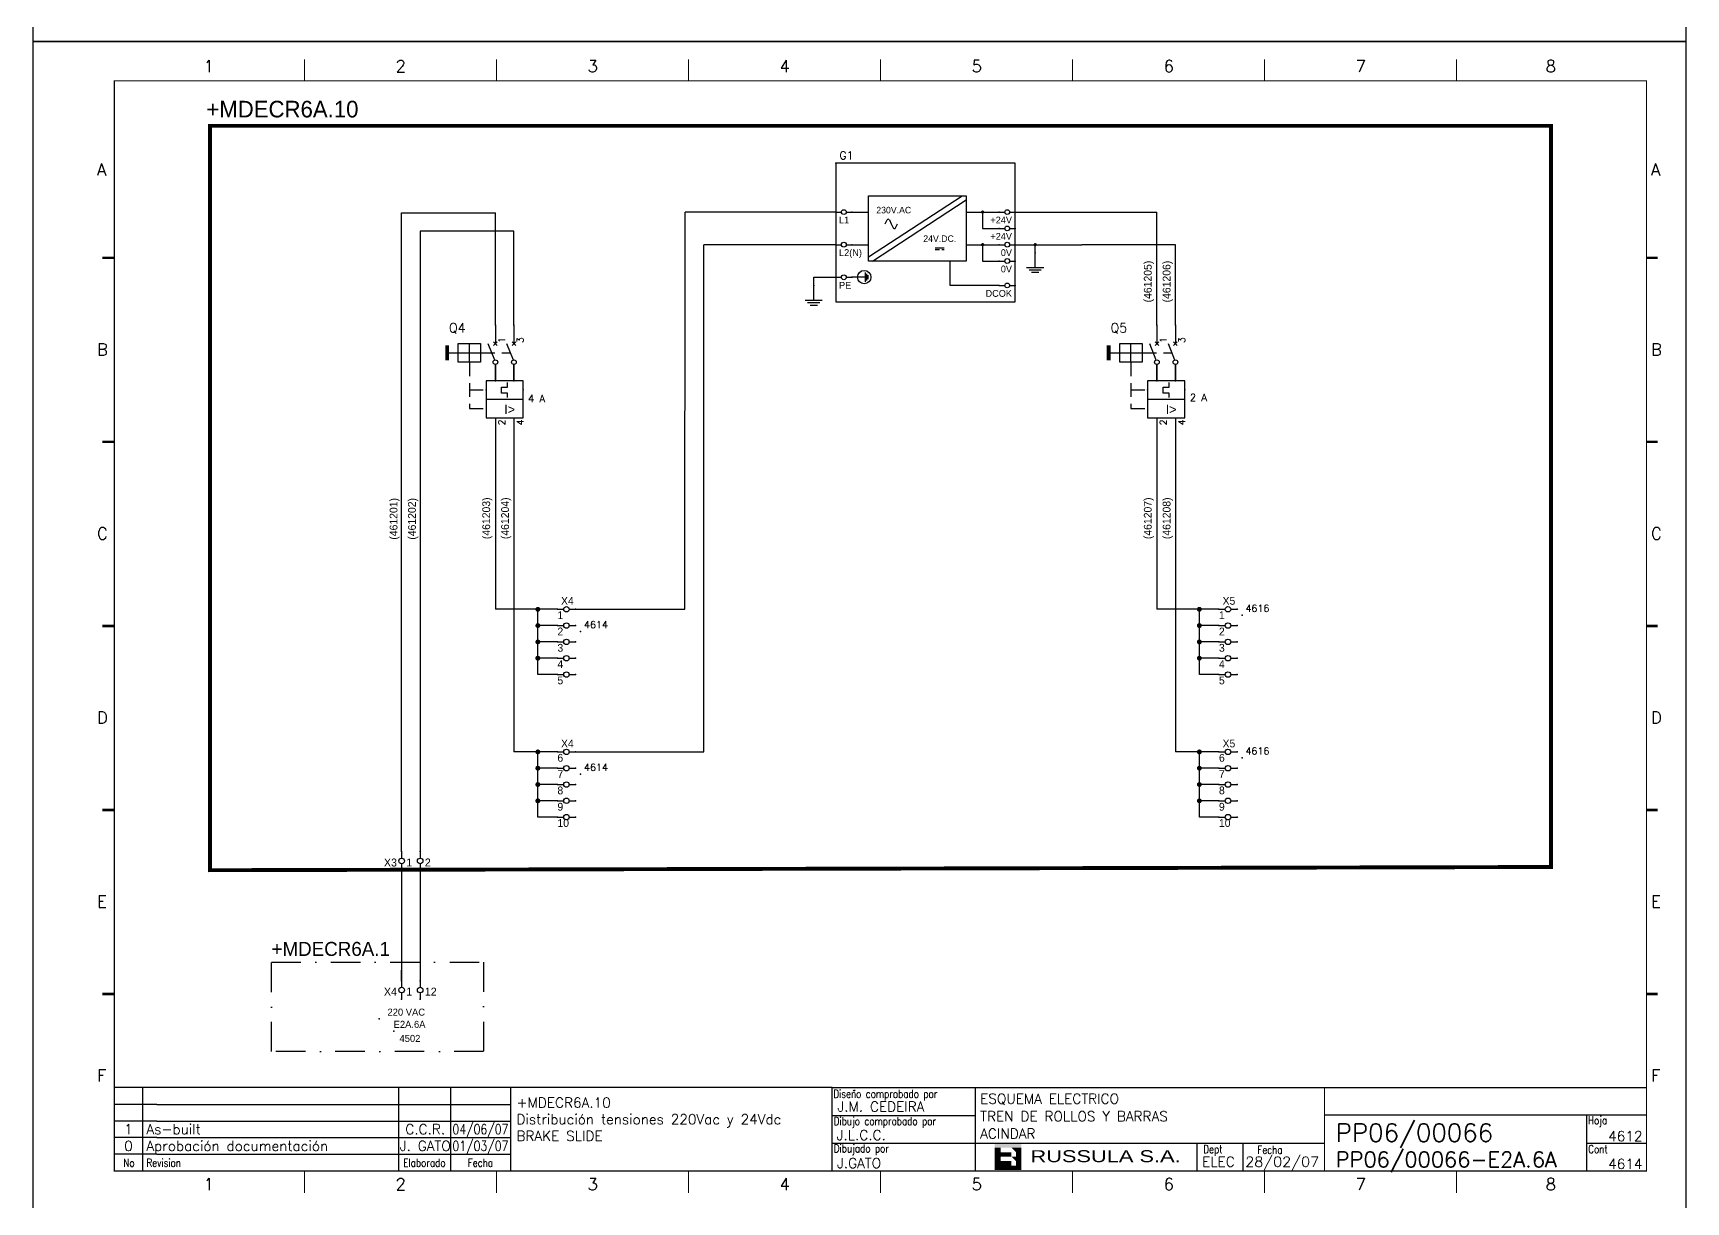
# Model space of a CAD drawing. Extents: x -275 to 145, y -1951 to 425.
# Drawn here: x -275.1 to 144.9, y -166.7 to 130.3 of the extents above; entities that cross this region are included whole.
import ezdxf
from ezdxf.enums import TextEntityAlignment as Align

# ---------------------------------------------------------------- set-up
doc = ezdxf.new("R2010")
doc.units = 0
doc.header["$LTSCALE"] = 15
doc.header["$MEASUREMENT"] = 0
doc.header["$PDSIZE"] = 2
doc.linetypes.add('DASHDOT', pattern=[1, 0.5, -0.25, 0, -0.25])
doc.linetypes.add('HIDDEN', pattern=[0.375, 0.25, -0.125])
for name, color, linetype in [('1', 7, 'Continuous'), ('10', 5, 'Continuous'), ('102', 7, 'Continuous'), ('2', 7, 'Continuous'), ('4', 7, 'HIDDEN'), ('8', 1, 'Continuous'), ('9', 6, 'Continuous'), ('DIBUJO', 7, 'Continuous')]:
    doc.layers.add(name, color=color, linetype=linetype)
doc.styles.add('HELVETICA', font='HELV.SHX')
doc.styles.add('LABEL', font='SIMPLEX', dxfattribs={"width": 0.8, "height": 4})
doc.styles.add('ROMANS', font='ROMANS.shx', dxfattribs={"width": 0.8, "oblique": 15})

# ---------------------------------------------------------------- blocks, each defined once
blk = doc.blocks.new('NOD')
at = {"color": 0, "linetype": 'ByBlock'}
blk.add_point((0, 0), dxfattribs=at)
at = {"color": 0, "linetype": 'ByBlock', "flags": 1}
blk.add_attdef('PINNR', (2, -2), '', height=1.8, dxfattribs=at)
blk = doc.blocks.new('$021501')
at = {"layer": '2'}
for p, q in [((0, -6), (0, 0)), ((-3.5, -6), (3.5, -6)), ((-2.5, -7), (2.5, -7)), ((-1.5, -8), (1.5, -8))]:
    blk.add_line(p, q, dxfattribs=at)
blk.add_blockref('NOD', (0, 0), dxfattribs=at)
blk = doc.blocks.new('$$PLR12C')
for p, q in [((-2.5, 0), (-0.75, 0)), ((0.75, 0), (2.5, 0))]:
    blk.add_line(p, q)
at = {"layer": '2'}
blk.add_circle((0, 0), 0.75, dxfattribs=at)
for p in [(-2.5, 0), (2.5, 0)]:
    blk.add_blockref('NOD', p, dxfattribs=at)
at = {"layer": '8'}
blk.add_attdef('*A', text='', height=2.15, dxfattribs=at).set_placement((1.5, -3.575), align=Align.RIGHT)
at = {"layer": '9'}
blk.add_attdef('ID', text='', height=2.15, dxfattribs=at).set_placement((1.5, 1.25), align=Align.RIGHT)
blk = doc.blocks.new('$$PLL21C')
for p, q in [((-2.5, 0), (-0.75, 0)), ((0.75, 0), (2.5, 0))]:
    blk.add_line(p, q)
at = {"layer": '2'}
blk.add_circle((0, 0), 0.75, dxfattribs=at)
for p in [(-2.5, 0), (2.5, 0)]:
    blk.add_blockref('NOD', p, dxfattribs=at)
at = {"layer": '8'}
blk.add_attdef('*A', (-1.5, -3.575), '', height=2.15, dxfattribs=at)
at = {"layer": '9'}
blk.add_attdef('ID', (-1.5, 1.25), '', height=2.15, dxfattribs=at)
blk = doc.blocks.new('$021503')
at = {"layer": '2'}
for p, q in [((0, -10), (0, 0)), ((-3.5, -10), (3.5, -10)), ((-2.5, -11), (2.5, -11)), ((-1.5, -12), (1.5, -12))]:
    blk.add_line(p, q, dxfattribs=at)
blk.add_circle((0, -9), 5, dxfattribs=at)
blk.add_blockref('NOD', (0, 0), dxfattribs=at)
blk = doc.blocks.new('$020406')
at = {"layer": '2'}
for p, q in [((-5, 0), (-3.4, 3.2)), ((-1.6, 3.2), (0, 0)), ((0, 0), (1.6, -3.2)), ((3.4, -3.2), (5, 0))]:
    blk.add_line(p, q, dxfattribs=at)
for centre, start, end in [((-2.5, 2.8), 26.5651, 153.4349), ((2.5, -2.8), 206.5651, 333.4349)]:
    blk.add_arc(centre, 1, start, end, dxfattribs=at)
blk = doc.blocks.new('$020203')
at = {"layer": '2'}
blk.add_line((-3.75, 0), (3.75, 0), dxfattribs=at)
at = {"layer": '4'}
blk.add_line((-3.75, -1.5), (3.75, -1.5), dxfattribs=at)
blk = doc.blocks.new('$PP313')
at = {"layer": '2'}
blk.add_blockref('NOD', (0, 0), dxfattribs=at)
at = {"layer": '8'}
blk.add_attdef('1A', (1, -3.325), '', height=2.15, dxfattribs=at)
at = {"layer": '9'}
blk.add_attdef('ID', (1, 1), '', height=2.15, dxfattribs=at)
blk = doc.blocks.new('T1')
for p, q in [((156.28, 167.9), (156.28, 172.26)), ((161.28, 167.9), (161.28, 172.26)), ((156.28, 157.9), (156.28, 152.9)), ((161.28, 157.9), (161.28, 152.9))]:
    blk.add_line(p, q)
for p in [(153.78, 165.4), (163.78, 165.4)]:
    blk.add_point(p)
at = {"layer": '102'}
for p, q in [((156.28, 182.9), (156.28, 177.9)), ((161.28, 182.9), (161.28, 177.9)), ((154.28, 177.9), (156.04, 173.48)), ((159.28, 177.9), (161.04, 173.48)), ((156.28, 172.28), (156.28, 167.9)), ((161.28, 172.28), (161.28, 167.9)), ((163.78, 167.9), (153.78, 167.9)), ((153.78, 167.9), (153.78, 162.9)), ((157.96, 166.18), (159.56, 166.18)), ((157.96, 164.58), (157.96, 166.18)), ((159.56, 166.18), (159.56, 167.4)), ((163.78, 162.9), (163.78, 167.9)), ((153.78, 162.9), (163.78, 162.9)), ((153.78, 162.9), (153.78, 157.9)), ((159.56, 164.58), (157.96, 164.58)), ((159.56, 163.4), (159.56, 164.58)), ((163.78, 157.9), (163.78, 162.9)), ((153.78, 157.9), (163.78, 157.9))]:
    blk.add_line(p, q, dxfattribs=at)
for centre in [(156.28, 172.9), (161.28, 172.9)]:
    blk.add_circle(centre, 0.625, dxfattribs=at)
for p in [(155.28, 175.4), (160.28, 175.4)]:
    blk.add_point(p, dxfattribs=at)
at = {"layer": '2', "linetype": 'HIDDEN'}
for p, q in [((152.41, 175.4), (160.28, 175.4)), ((149.28, 172.9), (149.28, 160.4)), ((149.28, 165.4), (153.78, 165.4)), ((149.28, 160.4), (153.78, 160.4))]:
    blk.add_line(p, q, dxfattribs=at)
at = {"layer": '2'}
blk.add_trace([(143.78, 177.4), (142.78, 177.4), (143.78, 173.4), (142.78, 173.4)], dxfattribs=at)
at = {"layer": 'DIBUJO'}
for p, q in [((156.78, 178.4), (155.78, 177.4)), ((155.78, 178.4), (156.78, 177.4)), ((160.78, 178.4), (161.78, 177.4)), ((161.78, 178.4), (160.78, 177.4)), ((143.78, 175.4), (152.28, 175.4)), ((146.28, 172.9), (146.28, 177.9)), ((146.28, 177.9), (152.28, 177.9)), ((149.28, 172.9), (149.28, 177.9)), ((152.28, 177.9), (152.28, 172.9)), ((152.28, 172.9), (146.28, 172.9))]:
    blk.add_line(p, q, dxfattribs=at)
at = {"layer": '2'}
for p in [(156.28, 182.9), (161.28, 182.9), (156.28, 167.9), (161.28, 167.9)]:
    blk.add_blockref('NOD', p, dxfattribs=at)
at = {"layer": '102'}
blk.add_text('I>', height=2.52, dxfattribs=at).set_placement((160.11, 158.91), align=Align.CENTER)
at = {"layer": 'DIBUJO', "color": 1, "style": 'ROMANS'}
for s, p in [('1', (158.88, 178.08)), ('3', (163.88, 178.08)), ('2', (158.88, 155.89)), ('4', (163.88, 155.89))]:
    blk.add_text(s, height=1.8, rotation=90, dxfattribs=at).set_placement(p)
at = {"layer": 'DIBUJO', "color": 6, "style": 'ROMANS'}
blk.add_attdef('REFERENCIA', (143.78, 180.9), '', height=1.8, dxfattribs=at)
at = {"layer": 'DIBUJO', "color": 6, "style": 'ROMANS', "width": 0.8}
blk.add_attdef('REGULACION', (164.78, 164.4), '', height=1.8, dxfattribs=at)
blk = doc.blocks.new('$$PLD12C')
for p, q in [((0, 2.5), (0, 0.75)), ((0, -0.75), (0, -2.5))]:
    blk.add_line(p, q)
at = {"layer": '2'}
blk.add_circle((0, 0), 0.75, dxfattribs=at)
for p in [(0, 2.5), (0, -2.5)]:
    blk.add_blockref('NOD', p, dxfattribs=at)
at = {"layer": '8'}
blk.add_attdef('*A', (1.25, -1.5), '', height=2.15, dxfattribs=at)
at = {"layer": '9'}
blk.add_attdef('ID', text='', height=2.15, dxfattribs=at).set_placement((-1.25, -1.5), align=Align.RIGHT)
blk = doc.blocks.new('newcajec')
at = {"layer": '1'}
for p, q in [((179.4, 20.85), (0.13, 20.85)), ((7, 20.85), (7, 0)), ((71, 20.85), (71, 0)), ((84, 20.85), (84, 0.09)), ((99, 20.85), (99, 0)), ((215.2, 20.8), (215.2, 0)), ((10.6, 16.64), (0, 16.64)), ((10.6, 16.64), (99, 16.64)), ((184.64, 20.18), (184.81, 20.01)), ((184.81, 20.01), (185.18, 20.25)), ((10.6, 12.48), (0, 12.48)), ((10.6, 12.48), (99, 12.48)), ((179.4, 13.87), (215.2, 13.87)), ((368, 14.06), (368, 0)), ((10.6, 8.32), (0, 8.32)), ((10.6, 8.32), (99, 8.32)), ((10.6, 4.16), (0, 4.16)), ((10.6, 4.16), (99, 4.16)), ((179.4, 6.93), (267.63, 6.93)), ((267.63, 6.93), (302.5, 6.93)), ((270.63, 6.91), (270.63, 0)), ((282.07, 6.93), (282.07, 0)), ((368, 6.93), (383, 6.93))]:
    blk.add_line(p, q, dxfattribs=at)
for points in [[(47.5, 272.5, 0.3, 0.3, 0), (47.5, 277.91, 0.3, 0.3, 0)], [(95.5, 272.5, 0.3, 0.3, 0), (95.5, 277.91, 0.3, 0.3, 0)], [(143.5, 272.5, 0.3, 0.3, 0), (143.5, 277.91, 0.3, 0.3, 0)], [(191.5, 272.5, 0.3, 0.3, 0), (191.5, 277.91, 0.3, 0.3, 0)], [(239.5, 272.5, 0.3, 0.3, 0), (239.5, 277.91, 0.3, 0.3, 0)], [(287.5, 272.5, 0.3, 0.3, 0), (287.5, 277.91, 0.3, 0.3, 0)], [(335.5, 272.5, 0.3, 0.3, 0), (335.5, 277.91, 0.3, 0.3, 0)], [(-2.99, 228.23, 0.6, 0.6, 0), (-0.18, 228.23, 0.6, 0.6, 0)], [(383.01, 228.23, 0.6, 0.6, 0), (385.82, 228.23, 0.6, 0.6, 0)], [(-2.99, 182.23, 0.6, 0.6, 0), (-0.18, 182.23, 0.6, 0.6, 0)], [(383.01, 182.23, 0.6, 0.6, 0), (385.82, 182.23, 0.6, 0.6, 0)], [(-2.99, 136.23, 0.6, 0.6, 0), (-0.18, 136.23, 0.6, 0.6, 0)], [(383.01, 136.23, 0.6, 0.6, 0), (385.82, 136.23, 0.6, 0.6, 0)], [(-2.99, 90.23, 0.6, 0.6, 0), (-0.18, 90.23, 0.6, 0.6, 0)], [(383.01, 90.23, 0.6, 0.6, 0), (385.82, 90.23, 0.6, 0.6, 0)], [(-2.99, 44.23, 0.6, 0.6, 0), (-0.18, 44.23, 0.6, 0.6, 0)], [(383.01, 44.23, 0.6, 0.6, 0), (385.82, 44.23, 0.6, 0.6, 0)], [(383, 20.8, 0.3, 0.3, 0), (179.4, 20.8, 0.3, 0.3, 0), (179.4, 0, 0.3, 0.3, 0)], [(302.5, 20.8, 0.3, 0.3, 0), (302.5, 0, 0.3, 0.3, 0)], [(302.5, 14, 0.3, 0.3, 0), (383, 14, 0.3, 0.3, 0)], [(47.5, -5.5, 0.3, 0.3, 0), (47.5, -0.09, 0.3, 0.3, 0)], [(95.5, -5.5, 0.3, 0.3, 0), (95.5, -0.09, 0.3, 0.3, 0)], [(143.5, -5.5, 0.3, 0.3, 0), (143.5, -0.09, 0.3, 0.3, 0)], [(191.5, -5.5, 0.3, 0.3, 0), (191.5, -0.09, 0.3, 0.3, 0)], [(239.5, -5.5, 0.3, 0.3, 0), (239.5, -0.09, 0.3, 0.3, 0)], [(287.5, -5.5, 0.3, 0.3, 0), (287.5, -0.09, 0.3, 0.3, 0)], [(335.5, -5.5, 0.3, 0.3, 0), (335.5, -0.09, 0.3, 0.3, 0)]]:
    blk.add_lwpolyline(points, format="xyseb", dxfattribs=at)
at = {"layer": '1', "const_width": 0.3}
blk.add_lwpolyline([(0, 0), (0, 272.5), (383, 272.5), (383, 0)], close=True, dxfattribs=at)
at = {"layer": '2', "color": 14}
for p, q in [((221.42, 4.69), (221.42, 5.81)), ((221.42, 2.47), (221.42, 3.58))]:
    blk.add_line(p, q, dxfattribs=at)
for points in [[(220.05, 5.81), (220.05, 6.92), (226.74, 5.81), (226.74, 6.92)], [(221.42, 2.47), (220.05, 2.47), (221.42, 5.81), (220.05, 5.81)], [(221.42, 4.69), (224.25, 4.69), (221.42, 3.58), (224.25, 3.58)], [(224.25, 5.81), (225.37, 5.81), (225.37, 4.69)], [(225.37, 5.81), (226.74, 5.81), (225.37, 1.35), (226.74, 1.35)], [(224.25, 0.24), (224.25, 2.47), (220.05, 0.24), (220.05, 2.47)], [(224.25, 3.58), (225.37, 3.58), (225.37, 2.47)], [(226.74, 1.35), (226.74, 0.24), (224.25, 1.35), (224.25, 0.24)]]:
    blk.add_solid(points, dxfattribs=at)
at = {"layer": '1', "style": 'ROMANS'}
for s, p in [('1', (22.29, 274.68)), ('2', (70.29, 274.68)), ('3', (118.29, 274.68)), ('4', (166.29, 274.68)), ('5', (214.29, 274.68)), ('6', (262.29, 274.68)), ('7', (310.29, 274.68)), ('8', (357.79, 274.68)), ('A', (-4.37, 248.84)), ('A', (384.13, 248.84)), ('B', (-4.37, 203.84)), ('B', (384.13, 203.84)), ('C', (-4.37, 157.84)), ('C', (384.13, 157.84)), ('D', (-4.37, 111.84)), ('D', (384.13, 111.84)), ('E', (-4.37, 65.84)), ('E', (384.13, 65.84)), ('F', (-4.37, 22.34)), ('F', (384.13, 22.34)), ('1', (22.29, -4.82)), ('2', (70.29, -4.82)), ('3', (118.29, -4.82)), ('4', (166.29, -4.82)), ('5', (214.29, -4.82)), ('6', (262.29, -4.82)), ('7', (310.29, -4.82)), ('8', (357.79, -4.82))]:
    blk.add_text(s, height=3, dxfattribs=at).set_placement(p)
at = {"layer": '1', "style": 'LABEL', "width": 0.8}
for s, p in [('Diseno comprobado por', (179.73, 18.27)), ('Dibujo comprobado por', (179.81, 11.47)), ('Hoja', (368.38, 11.66)), ('Dibujado por', (179.83, 4.64)), ('Fecha', (285.71, 4.3)), ('Cont', (368.43, 4.46)), ('No', (2.23, 1.05)), ('Revision', (8, 1.05))]:
    blk.add_text(s, height=2, dxfattribs=at).set_placement(p)
for s, p in [('Dept', (274.61, 4.44)), ('Elaborado', (77.5, 1.05)), ('Fecha', (91.5, 1.05))]:
    blk.add_text(s, height=2, dxfattribs=at).set_placement(p, align=Align.CENTER)
at = {"layer": '10', "style": 'ROMANS'}
for tag, p in [('REV41', (3.5, 18.74)), ('REV43', (77.7, 18.74)), ('REV31', (3.5, 14.58)), ('REV33', (77.7, 14.58)), ('REV21', (3.5, 10.42)), ('REV23', (77.7, 10.42)), ('REV11', (3.5, 6.27)), ('REV13', (77.7, 6.27))]:
    blk.add_attdef(tag, text='', height=2.5, dxfattribs=at).set_placement(p, align=Align.MIDDLE)
for tag, p, height in [('REV42', (8, 17.49), 2.5), ('SHEETNAME1', (100.5, 15.83), 2.5), ('DESIGNCHECK', (180.74, 14.83), 2.5), ('DOCUMENTTYPE', (216.43, 16.8), 2.5), ('NOTA', (305.32, 15.8), 3), ('REV32', (8, 13.33), 2.5), ('SHEETNAME2', (100.5, 11.67), 2.5), ('OBJECT', (216.43, 12.4), 2.5), ('REV22', (8, 9.17), 2.5), ('SHEETNAME3', (100.5, 7.51), 2.5), ('DRAWINGCHECK', (180.53, 7.71), 2.5), ('CUSTOMER', (216.43, 8.08), 2.5), ('ORDER', (305.32, 7.3), 4.5), ('REV12', (8, 5.01), 2.5), ('SHEETNAME4', (100.5, 3.35), 2.5), ('DOCUMENT_ID', (305.32, 0.93), 4.4), ('USER', (180.63, 0.71), 2.5), ('DEPARTMENT', (271.93, 1.05), 2.5)]:
    blk.add_attdef(tag, p, '', height=height, dxfattribs=at)
for tag, width, p, p2 in [('REV44', 1.221199, (84.53, 17.49), (98.48, 17.49)), ('REV34', 1.221199, (84.53, 13.33), (98.48, 13.33)), ('REV24', 1.221199, (84.53, 9.17), (98.48, 9.17)), ('REV14', 1.221199, (84.53, 5.01), (98.48, 5.01)), ('CREATED2', 7.039915, (282.71, 1.05), (301.14, 1.05))]:
    blk.add_attdef(tag, text='', height=2.5, dxfattribs=dict(at, width=width)).set_placement(p, p2, align=Align.FIT)
for tag, p in [('SHEET', (382, 7.43)), ('NEXTSHEET', (382, 0.5))]:
    blk.add_attdef(tag, text='', height=2.5, dxfattribs=at).set_placement(p, align=Align.RIGHT)
at = {"layer": 'DIBUJO', "color": 14, "style": 'HELVETICA', "width": 1.3}
blk.add_text('RUSSULA S.A.', height=3, dxfattribs=at).set_placement((229, 2.19))

msp = doc.modelspace()

# ---------------------------------------------------------------- linework, layer by layer
for p, q in [((-71.08, 97.21), (-71.08, 61.98)), ((-25.49, 97.21), (-71.08, 97.21)), ((-25.49, 61.98), (-25.49, 97.21)), ((-62.79, 72.34), (-62.79, 88.92)), ((-62.79, 73.38), (-38.96, 88.92)), ((-62.79, 88.92), (-37.93, 88.92)), ((-37.93, 88.92), (-37.93, 72.34)), ((-66.94, 84.78), (-62.79, 84.78)), ((-61.76, 72.34), (-37.93, 87.89)), ((-37.93, 84.78), (-29.64, 84.78)), ((-33.78, 84.78), (-33.78, 80.63)), ((-33.78, 80.63), (-29.64, 80.63)), ((-66.94, 76.49), (-62.79, 76.49)), ((-37.93, 76.49), (-29.64, 76.49)), ((-33.78, 76.49), (-33.78, 72.34)), ((-20.43, 72.37), (-20.43, 76.51)), ((-37.93, 72.34), (-62.79, 72.34)), ((-42.07, 66.13), (-42.07, 72.34)), ((-33.78, 72.34), (-29.64, 72.34)), ((-76.71, 68.2), (-71.08, 68.2)), ((-76.71, 64.05), (-76.71, 68.2)), ((-29.64, 66.13), (-42.07, 66.13)), ((-71.08, 61.98), (-25.49, 61.98)), ((-181.43, -82.45), (-181.43, -110.54)), ((-176.71, -82.45), (-176.71, -110.54)), ((-181.43, -110.54), (-181.43, -107.87))]:
    msp.add_line(p, q)
at = {"color": 0}
for p, q in [((-181.43, 84.61), (-157.6, 84.61)), ((-71.08, 84.78), (-109.36, 84.78)), ((-25.52, 84.78), (-13.34, 84.78)), ((-13.34, 84.78), (10.49, 84.78)), ((-176.71, 79.89), (-176.71, -77.74)), ((-152.89, 79.89), (-176.71, 79.89)), ((-71.08, 76.49), (-104.65, 76.49)), ((-25.52, 76.49), (-8.62, 76.49)), ((15.2, 76.49), (-8.62, 76.49)), ((-146.81, -32.73), (-146.81, -16.15)), ((21.28, -32.73), (21.28, -16.15))]:
    msp.add_line(p, q, dxfattribs=at)
for points in [[(-33.99, 84.78, 0.414, 0.414, 1), (-33.58, 84.78, 0.414, 0.414, 1)], [(-33.99, 76.49, 0.414, 0.414, 1), (-33.58, 76.49, 0.414, 0.414, 1)]]:
    msp.add_lwpolyline(points, format="xyseb", close=True)
at = {"const_width": 0.414}
msp.add_lwpolyline([(-20.63, 76.49, 1), (-20.22, 76.49, 1)], format="xyb", close=True, dxfattribs=at)
at = {"layer": '102'}
for p, q in [((-109.42, -16.15), (-109.36, 84.78)), ((-141.83, -16.15), (-157.6, -16.15)), ((26.26, -16.15), (10.49, -16.15)), ((-141.83, -20.29), (-146.81, -20.29)), ((26.26, -20.29), (21.28, -20.29)), ((-141.83, -24.44), (-146.81, -24.44)), ((26.26, -24.44), (21.28, -24.44)), ((-141.83, -28.58), (-146.81, -28.58)), ((26.26, -28.58), (21.28, -28.58)), ((-141.83, -32.73), (-146.81, -32.73)), ((26.26, -32.73), (21.28, -32.73)), ((-141.83, -52.39), (-146.81, -52.39)), ((26.26, -52.39), (21.28, -52.39)), ((-141.83, -56.53), (-146.81, -56.53)), ((26.26, -56.53), (21.28, -56.53)), ((-141.83, -60.68), (-146.81, -60.68)), ((26.26, -60.68), (21.28, -60.68)), ((-141.83, -64.82), (-146.81, -64.82)), ((26.26, -64.82), (21.28, -64.82)), ((-141.83, -68.97), (-146.81, -68.97)), ((26.26, -68.97), (21.28, -68.97))]:
    msp.add_line(p, q, dxfattribs=at)
at = {"layer": '102', "const_width": 0.622, "flags": 128}
for points in [[(-147.12, -16.15, 1), (-146.5, -16.15, 1)], [(20.97, -16.15, 1), (21.59, -16.15, 1)], [(-147.12, -20.29, 1), (-146.5, -20.29, 1)], [(20.97, -20.29, 1), (21.59, -20.29, 1)], [(-147.12, -24.44, 1), (-146.5, -24.44, 1)], [(20.97, -24.44, 1), (21.59, -24.44, 1)], [(-147.12, -28.58, 1), (-146.5, -28.58, 1)], [(20.97, -28.58, 1), (21.59, -28.58, 1)], [(-147.12, -52.39, 1), (-146.5, -52.39, 1)], [(20.97, -52.39, 1), (21.59, -52.39, 1)], [(-147.12, -56.53, 1), (-146.5, -56.53, 1)], [(20.97, -56.53, 1), (21.59, -56.53, 1)], [(-147.12, -60.68, 1), (-146.5, -60.68, 1)], [(20.97, -60.68, 1), (21.59, -60.68, 1)], [(-147.12, -64.82, 1), (-146.5, -64.82, 1)], [(20.97, -64.82, 1), (21.59, -64.82, 1)]]:
    msp.add_lwpolyline(points, format="xyb", close=True, dxfattribs=at)
at = {"layer": '2', "color": 7}
for p, q in [((-181.43, -77.74), (-181.43, 84.61)), ((-157.6, 56.08), (-157.6, 84.61)), ((10.49, 56.08), (10.49, 84.78)), ((-152.89, 56.08), (-152.89, 79.89)), ((-104.65, -52.39), (-104.65, 76.49)), ((15.2, 56.08), (15.2, 76.49)), ((-157.6, 27.79), (-157.6, -16.15)), ((-152.89, 27.79), (-152.89, -52.39)), ((10.49, 27.79), (10.49, -16.15)), ((15.2, 27.79), (15.2, -52.39))]:
    msp.add_line(p, q, dxfattribs=at)
at = {"layer": '2', "color": 3, "linetype": 'DASHDOT'}
msp.add_lwpolyline([(-230.13, 106.68, 0.99, 0.99, 0), (110.63, 106.68, 0.99, 0.99, 0), (110.63, -81.63, 0.99, 0.99, 0), (-230.13, -82.45, 0.99, 0.99, 0), (-230.13, 106.68, 0.99, 0.99, 0)], format="xyseb", dxfattribs=at)
msp.add_lwpolyline([(-214.51, -105.84), (-160.58, -105.84), (-160.58, -128.5), (-214.51, -128.5)], close=True, dxfattribs=at)
at = {"layer": 'DIBUJO'}
for p, q in [((-137.24, -16.15), (-109.42, -16.15)), ((-146.81, -52.39), (-152.89, -52.39)), ((-146.81, -68.97), (-146.81, -52.39)), ((-137.24, -52.39), (-104.65, -52.39)), ((21.28, -52.39), (15.2, -52.39)), ((21.28, -68.97), (21.28, -52.39))]:
    msp.add_line(p, q, dxfattribs=at)
for points in [[(-275.08, 425.12), (144.92, 425.12), (144.92, 128.12), (-275.08, 128.12), (-275.08, 425.12)], [(-275.08, 128.12), (144.92, 128.12), (144.92, -168.88), (-275.08, -168.88), (-275.08, 128.12)]]:
    msp.add_lwpolyline(points, dxfattribs=at)

# ---------------------------------------------------------------- block references
ref = msp.add_blockref('$PP313', (-71.08, 97.24), dxfattribs=dict(xscale=0.9325044970267664, yscale=0.9325044970267664, zscale=0.9325044970267664))
ref.add_attrib('ID', 'G1', (-70.15, 98.17), dxfattribs={"layer": '9', "height": 2.005, "style": 'ROMANS'})
at = {"xscale": 0.8081705640900929, "yscale": 0.8081705640900929, "zscale": 0.8081705640900929}
for name, p, values in [('$$PLL21C', (-69.06, 84.78), {'*A': 'L1'}), ('$$PLR12C', (-27.54, 84.78), {'*A': '+24V'}), ('$$PLR12C', (-27.54, 80.63), {'*A': '+24V'}), ('$$PLL21C', (-69.06, 76.49), {'*A': 'L2(N)'}), ('$$PLR12C', (-27.54, 76.49), {'*A': '0V'}), ('$$PLR12C', (-27.54, 72.34), {'*A': '0V'}), ('$$PLL21C', (-69.06, 68.2), {'*A': 'PE'}), ('$$PLR12C', (-27.54, 66.13), {'*A': 'DCOK'})]:
    msp.add_blockref(name, p, dxfattribs=at).add_auto_attribs(values)
for name, p, xscale, yscale, zscale in [('$020406', (-56.99, 81.77), 0.3108348323425413, 0.3108348323425413, 0.3108348323425413), ('$020203', (-44.71, 75.73), 0.3108348323425413, 0.3108348323425413, 0.3108348323425413), ('$021501', (-20.43, 74.44), 0.621669664684225, 0.621669664684225, 0.621669664684225), ('$021501', (-76.71, 66.13), 0.621669664684225, 0.621669664684225, 0.621669664684225)]:
    msp.add_blockref(name, p, dxfattribs=dict(xscale=xscale, yscale=yscale, zscale=zscale))
at = {"xscale": 0.3394316369177104, "yscale": 0.3394316369177104, "zscale": 0.3394316369177104, "rotation": 90}
msp.add_blockref('$021503', (-66.93, 68.25), dxfattribs=at)
ref = msp.add_blockref('T1', (-304.97, -116.4), dxfattribs=dict(xscale=0.9429953199613293, yscale=0.9429953199613293, zscale=0.9429953199613293))
ref.add_attrib('REFERENCIA', 'Q4', (-169.39, 54.19), dxfattribs={"layer": 'DIBUJO', "color": 6, "height": 2.357, "style": 'ROMANS'})
ref.add_attrib('REGULACION', '4 A', (-149.32, 36.48), dxfattribs={"layer": 'DIBUJO', "color": 6, "height": 1.886, "style": 'ROMANS'})
ref = msp.add_blockref('T1', (-136.88, -116.4), dxfattribs=dict(xscale=0.9429953199613293, yscale=0.9429953199613293, zscale=0.9429953199613293))
ref.add_attrib('REFERENCIA', 'Q5', (-1.3, 54.19), dxfattribs={"layer": 'DIBUJO', "color": 6, "height": 2.357, "style": 'ROMANS'})
ref.add_attrib('REGULACION', '2 A', (18.86, 36.73), dxfattribs={"layer": 'DIBUJO', "color": 6, "height": 1.886, "style": 'ROMANS'})
ref = msp.add_blockref('$$PLL21C', (-139.54, -16.15), dxfattribs=dict(xscale=0.9194204369623176, yscale=0.9194204369623176, zscale=0.9194204369623176))
ref.add_attrib('ID', 'X4', (-140.92, -15), dxfattribs={"layer": '9', "height": 1.977})
ref.add_attrib('*A', '1', (-141.83, -18.64), dxfattribs={"layer": '8', "height": 1.98})
ref = msp.add_blockref('$$PLL21C', (28.56, -16.15), dxfattribs=dict(xscale=0.9194204369623176, yscale=0.9194204369623176, zscale=0.9194204369623176))
ref.add_attrib('ID', 'X5', (27.18, -15), dxfattribs={"layer": '9', "height": 1.977})
ref.add_attrib('*A', '1', (26.26, -18.64), dxfattribs={"layer": '8', "height": 1.98})
ref = msp.add_blockref('$PP313', (32.16, -17.67), dxfattribs=dict(xscale=0.8288928862459193, yscale=0.8288928862459193, zscale=0.8288928862459193))
ref.add_attrib('ID', '4616', (32.99, -16.84), dxfattribs={"layer": '9', "color": 1, "height": 1.782, "style": 'ROMANS'})
ref = msp.add_blockref('$$PLL21C', (-139.54, -20.29), dxfattribs=dict(xscale=0.9194204369623176, yscale=0.9194204369623176, zscale=0.9194204369623176))
ref.add_attrib('*A', '2', (-141.83, -22.78), dxfattribs={"layer": '8', "height": 1.98})
ref = msp.add_blockref('$PP313', (-135.93, -21.82), dxfattribs=dict(xscale=0.8288928862459193, yscale=0.8288928862459193, zscale=0.8288928862459193))
ref.add_attrib('ID', '4614', (-135.1, -20.99), dxfattribs={"layer": '9', "color": 1, "height": 1.782, "style": 'ROMANS'})
ref = msp.add_blockref('$$PLL21C', (28.56, -20.29), dxfattribs=dict(xscale=0.9194204369623176, yscale=0.9194204369623176, zscale=0.9194204369623176))
ref.add_attrib('*A', '2', (26.26, -22.78), dxfattribs={"layer": '8', "height": 1.98})
ref = msp.add_blockref('$$PLL21C', (-139.54, -24.44), dxfattribs=dict(xscale=0.9194204369623176, yscale=0.9194204369623176, zscale=0.9194204369623176))
ref.add_attrib('*A', '3', (-141.83, -26.93), dxfattribs={"layer": '8', "height": 1.98})
ref = msp.add_blockref('$$PLL21C', (28.56, -24.44), dxfattribs=dict(xscale=0.9194204369623176, yscale=0.9194204369623176, zscale=0.9194204369623176))
ref.add_attrib('*A', '3', (26.26, -26.93), dxfattribs={"layer": '8', "height": 1.98})
ref = msp.add_blockref('$$PLL21C', (-139.54, -28.58), dxfattribs=dict(xscale=0.9194204369623176, yscale=0.9194204369623176, zscale=0.9194204369623176))
ref.add_attrib('*A', '4', (-141.83, -31.07), dxfattribs={"layer": '8', "height": 1.98})
ref = msp.add_blockref('$$PLL21C', (28.56, -28.58), dxfattribs=dict(xscale=0.9194204369623176, yscale=0.9194204369623176, zscale=0.9194204369623176))
ref.add_attrib('*A', '4', (26.26, -31.07), dxfattribs={"layer": '8', "height": 1.98})
ref = msp.add_blockref('$$PLL21C', (-139.54, -32.73), dxfattribs=dict(xscale=0.9194204369623176, yscale=0.9194204369623176, zscale=0.9194204369623176))
ref.add_attrib('*A', '5', (-141.83, -35.21), dxfattribs={"layer": '8', "height": 1.98})
ref = msp.add_blockref('$$PLL21C', (28.56, -32.73), dxfattribs=dict(xscale=0.9194204369623176, yscale=0.9194204369623176, zscale=0.9194204369623176))
ref.add_attrib('*A', '5', (26.26, -35.21), dxfattribs={"layer": '8', "height": 1.98})
ref = msp.add_blockref('$$PLL21C', (-139.54, -52.39), dxfattribs=dict(xscale=0.9194204369623176, yscale=0.9194204369623176, zscale=0.9194204369623176))
ref.add_attrib('ID', 'X4', (-140.92, -51.24), dxfattribs={"layer": '9', "height": 1.977})
ref.add_attrib('*A', '6', (-141.83, -54.88), dxfattribs={"layer": '8', "height": 1.98})
ref = msp.add_blockref('$$PLL21C', (28.56, -52.39), dxfattribs=dict(xscale=0.9194204369623176, yscale=0.9194204369623176, zscale=0.9194204369623176))
ref.add_attrib('ID', 'X5', (27.18, -51.24), dxfattribs={"layer": '9', "height": 1.977})
ref.add_attrib('*A', '6', (26.26, -54.88), dxfattribs={"layer": '8', "height": 1.98})
ref = msp.add_blockref('$PP313', (32.16, -53.91), dxfattribs=dict(xscale=0.8288928862459193, yscale=0.8288928862459193, zscale=0.8288928862459193))
ref.add_attrib('ID', '4616', (32.99, -53.08), dxfattribs={"layer": '9', "color": 1, "height": 1.782, "style": 'ROMANS'})
ref = msp.add_blockref('$$PLL21C', (-139.54, -56.53), dxfattribs=dict(xscale=0.9194204369623176, yscale=0.9194204369623176, zscale=0.9194204369623176))
ref.add_attrib('*A', '7', (-141.83, -59.02), dxfattribs={"layer": '8', "height": 1.98})
ref = msp.add_blockref('$PP313', (-135.93, -58.05), dxfattribs=dict(xscale=0.8288928862459193, yscale=0.8288928862459193, zscale=0.8288928862459193))
ref.add_attrib('ID', '4614', (-135.1, -57.23), dxfattribs={"layer": '9', "color": 1, "height": 1.782, "style": 'ROMANS'})
ref = msp.add_blockref('$$PLL21C', (28.56, -56.53), dxfattribs=dict(xscale=0.9194204369623176, yscale=0.9194204369623176, zscale=0.9194204369623176))
ref.add_attrib('*A', '7', (26.26, -59.02), dxfattribs={"layer": '8', "height": 1.98})
ref = msp.add_blockref('$$PLL21C', (-139.54, -60.68), dxfattribs=dict(xscale=0.9194204369623176, yscale=0.9194204369623176, zscale=0.9194204369623176))
ref.add_attrib('*A', '8', (-141.83, -63.16), dxfattribs={"layer": '8', "height": 1.98})
ref = msp.add_blockref('$$PLL21C', (28.56, -60.68), dxfattribs=dict(xscale=0.9194204369623176, yscale=0.9194204369623176, zscale=0.9194204369623176))
ref.add_attrib('*A', '8', (26.26, -63.16), dxfattribs={"layer": '8', "height": 1.98})
ref = msp.add_blockref('$$PLL21C', (-139.54, -64.82), dxfattribs=dict(xscale=0.9194204369623176, yscale=0.9194204369623176, zscale=0.9194204369623176))
ref.add_attrib('*A', '9', (-141.83, -67.31), dxfattribs={"layer": '8', "height": 1.98})
ref = msp.add_blockref('$$PLL21C', (28.56, -64.82), dxfattribs=dict(xscale=0.9194204369623176, yscale=0.9194204369623176, zscale=0.9194204369623176))
ref.add_attrib('*A', '9', (26.26, -67.31), dxfattribs={"layer": '8', "height": 1.98})
ref = msp.add_blockref('$$PLL21C', (-139.54, -68.97), dxfattribs=dict(xscale=0.9194204369623176, yscale=0.9194204369623176, zscale=0.9194204369623176))
ref.add_attrib('*A', '10', (-141.83, -71.45), dxfattribs={"layer": '8', "height": 1.977})
ref = msp.add_blockref('$$PLL21C', (28.56, -68.97), dxfattribs=dict(xscale=0.9194204369623176, yscale=0.9194204369623176, zscale=0.9194204369623176))
ref.add_attrib('*A', '10', (26.26, -71.45), dxfattribs={"layer": '8', "height": 1.977})
at = {"layer": '2', "color": 7}
ref = msp.add_blockref('newcajec', (-254.4, -158.86), dxfattribs=dict(at, xscale=1.016442892079945, yscale=1.016442892079945, zscale=1.016442892079945))
ref.add_attrib('REV24', '04/06/07', dxfattribs={"layer": '10', "height": 2.541, "style": 'ROMANS', "width": 0.728168}).set_placement((-168.49, -149.53), (-154.3, -149.53), align=Align.FIT)
ref.add_attrib('SHEETNAME3', 'BRAKE SLIDE', (-152.25, -151.23), dxfattribs={"layer": '10', "height": 2.5411, "style": 'ROMANS'})
ref.add_attrib('SHEETNAME2', 'Distribución tensiones 220Vac y 24Vdc', (-152.25, -147), dxfattribs={"layer": '10', "height": 2.5411, "style": 'ROMANS'})
ref.add_attrib('SHEETNAME1', '+MDECR6A.10', (-152.25, -142.77), dxfattribs={"layer": '10', "height": 2.5411, "style": 'ROMANS'})
ref.add_attrib('USER', 'J.GATO', (-70.8, -158.14), dxfattribs={"layer": '10', "height": 2.541, "style": 'ROMANS'})
ref.add_attrib('DRAWINGCHECK', 'J.L.C.C.', (-70.9, -151.02), dxfattribs={"layer": '10', "height": 2.541, "style": 'ROMANS'})
ref.add_attrib('DESIGNCHECK', 'J.M. CEDEIRA', (-70.69, -143.78), dxfattribs={"layer": '10', "height": 2.5411, "style": 'ROMANS'})
ref.add_attrib('REV22', 'As-built ', (-246.27, -149.53), dxfattribs={"layer": '10', "height": 2.541, "style": 'ROMANS'})
ref.add_attrib('REV12', 'Aprobación documentación', (-246.27, -153.76), dxfattribs={"layer": '10', "height": 2.5411, "style": 'ROMANS'})
ref.add_attrib('REV21', '1', dxfattribs={"layer": '10', "height": 2.54, "style": 'ROMANS'}).set_placement((-250.84, -148.26), align=Align.MIDDLE)
ref.add_attrib('REV11', '0', dxfattribs={"layer": '10', "height": 2.54, "style": 'ROMANS'}).set_placement((-250.84, -152.49), align=Align.MIDDLE)
ref.add_attrib('REV14', '01/03/07', dxfattribs={"layer": '10', "height": 2.541, "style": 'ROMANS', "width": 0.728168}).set_placement((-168.49, -153.76), (-154.3, -153.76), align=Align.FIT)
ref.add_attrib('REV23', 'C.C.R.', dxfattribs={"layer": '10', "height": 2.541, "style": 'ROMANS'}).set_placement((-175.42, -148.26), align=Align.MIDDLE)
ref.add_attrib('REV13', 'J. GATO', dxfattribs={"layer": '10', "height": 2.541, "style": 'ROMANS'}).set_placement((-175.42, -152.49), align=Align.MIDDLE)
ref.add_attrib('DOCUMENT_ID', 'PP06/00066-E2A.6A', (55.94, -157.91), dxfattribs={"layer": '10', "height": 3.9134, "style": 'ROMANS'})
ref.add_attrib('ORDER', 'PP06/00066', (55.94, -151.43), dxfattribs={"layer": '10', "height": 4.574, "style": 'ROMANS'})
ref.add_attrib('CUSTOMER', 'ACINDAR', (-34.41, -150.64), dxfattribs={"layer": '10', "height": 2.541, "style": 'ROMANS'})
ref.add_attrib('OBJECT', 'TREN DE ROLLOS Y BARRAS', (-34.41, -146.25), dxfattribs={"layer": '10', "height": 2.5411, "style": 'ROMANS'})
ref.add_attrib('DOCUMENTTYPE', 'ESQUEMA ELECTRICO', (-34.41, -141.78), dxfattribs={"layer": '10', "height": 2.5411, "style": 'ROMANS'})
ref.add_attrib('CREATED2', '28/02/07', dxfattribs={"layer": '10', "height": 2.541, "style": 'ROMANS', "width": 0.961976}).set_placement((32.95, -157.79), (51.7, -157.79), align=Align.FIT)
ref.add_attrib('DEPARTMENT', 'ELEC', (22, -157.79), dxfattribs={"layer": '10', "height": 2.541, "style": 'ROMANS'})
ref.add_attrib('NEXTSHEET', '4614', dxfattribs={"layer": '10', "height": 2.541, "style": 'ROMANS'}).set_placement((133.88, -158.35), align=Align.RIGHT)
ref.add_attrib('SHEET', '4612', dxfattribs={"layer": '10', "height": 2.541, "style": 'ROMANS'}).set_placement((133.88, -151.3), align=Align.RIGHT)
at = {"layer": '2', "color": 7, "xscale": 0.9429953199613293, "yscale": 0.9429953199613293, "zscale": 0.9429953199613293}
for p, values in [((-181.43, -80.09), {'ID': 'X3', '*A': '1'}), ((-176.71, -80.09), {'*A': '2'}), ((-181.43, -112.9), {'ID': 'X4', '*A': '1'}), ((-176.71, -112.9), {'*A': '12'})]:
    msp.add_blockref('$$PLD12C', p, dxfattribs=at).add_auto_attribs(values)
at = {"layer": '2'}
ref = msp.add_blockref('$PP313', (-187.1, -120.23), dxfattribs=dict(at, xscale=0.8288928862459193, yscale=0.8288928862459193, zscale=0.8288928862459193))
ref.add_attrib('ID', '220 VAC', (-185.01, -119.4), dxfattribs={"layer": '9', "color": 7, "height": 1.782})
ref = msp.add_blockref('$PP313', (-183.43, -123.33), dxfattribs=dict(at, xscale=0.8288928862459193, yscale=0.8288928862459193, zscale=0.8288928862459193))
ref.add_attrib('ID', 'E2A.6A', (-183.45, -122.5), dxfattribs={"layer": '9', "height": 1.782})
ref.add_attrib('1A', '4502', (-181.96, -126.08), dxfattribs={"layer": '8', "height": 1.782})

# ---------------------------------------------------------------- texts
for s, p in [('230V.AC', (-60.81, 84.45)), ('24V.DC.', (-48.87, 77.2))]:
    msp.add_text(s, height=1.658).set_placement(p)
at = {"layer": '2', "color": 6}
for s, height, p in [('+MDECR6A.10', 4.2122, (-231.05, 108.83)), ('+MDECR6A.1', 3.569, (-214.49, -104.23))]:
    msp.add_text(s, height=height, dxfattribs=at).set_placement(p)
for s, p in [('(461205)', (9.16, 61.82)), ('(461206)', (13.95, 61.82)), ('(461201)', (-182.48, 1.53)), ('(461202)', (-177.81, 1.53)), ('(461203)', (-158.93, 1.67)), ('(461204)', (-154.15, 1.67)), ('(461207)', (9.16, 1.67)), ('(461208)', (13.95, 1.67))]:
    msp.add_text(s, height=1.98, rotation=90, dxfattribs=at).set_placement(p)

doc.saveas('drawing.dxf')
